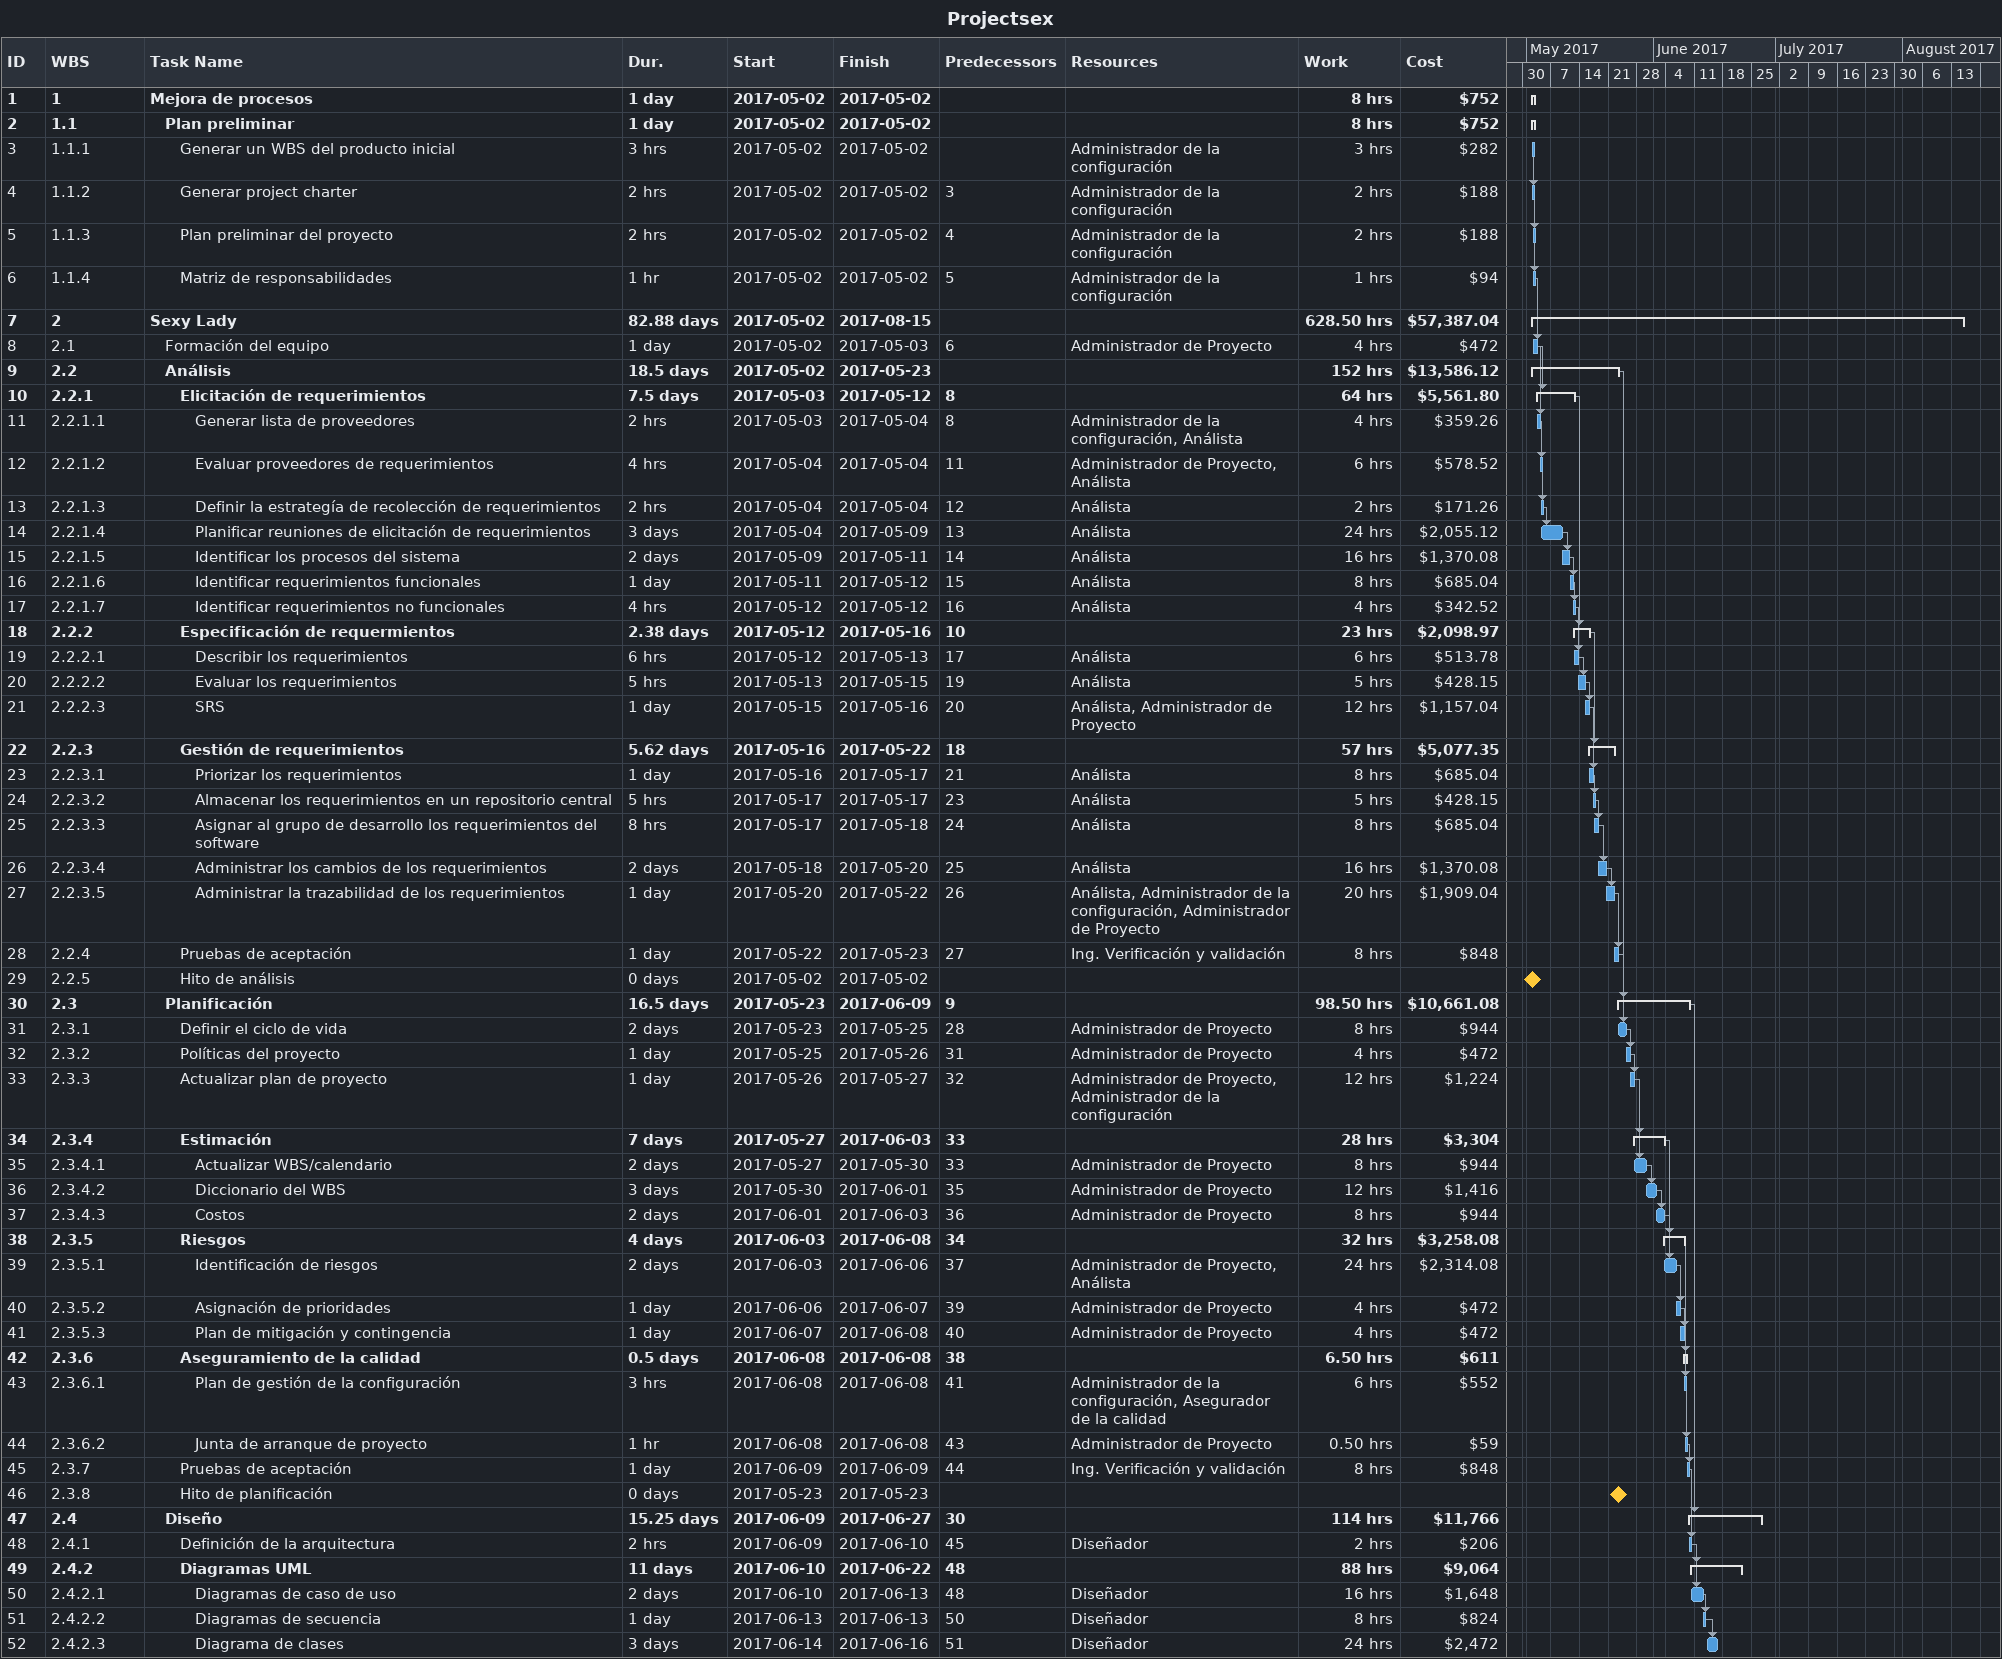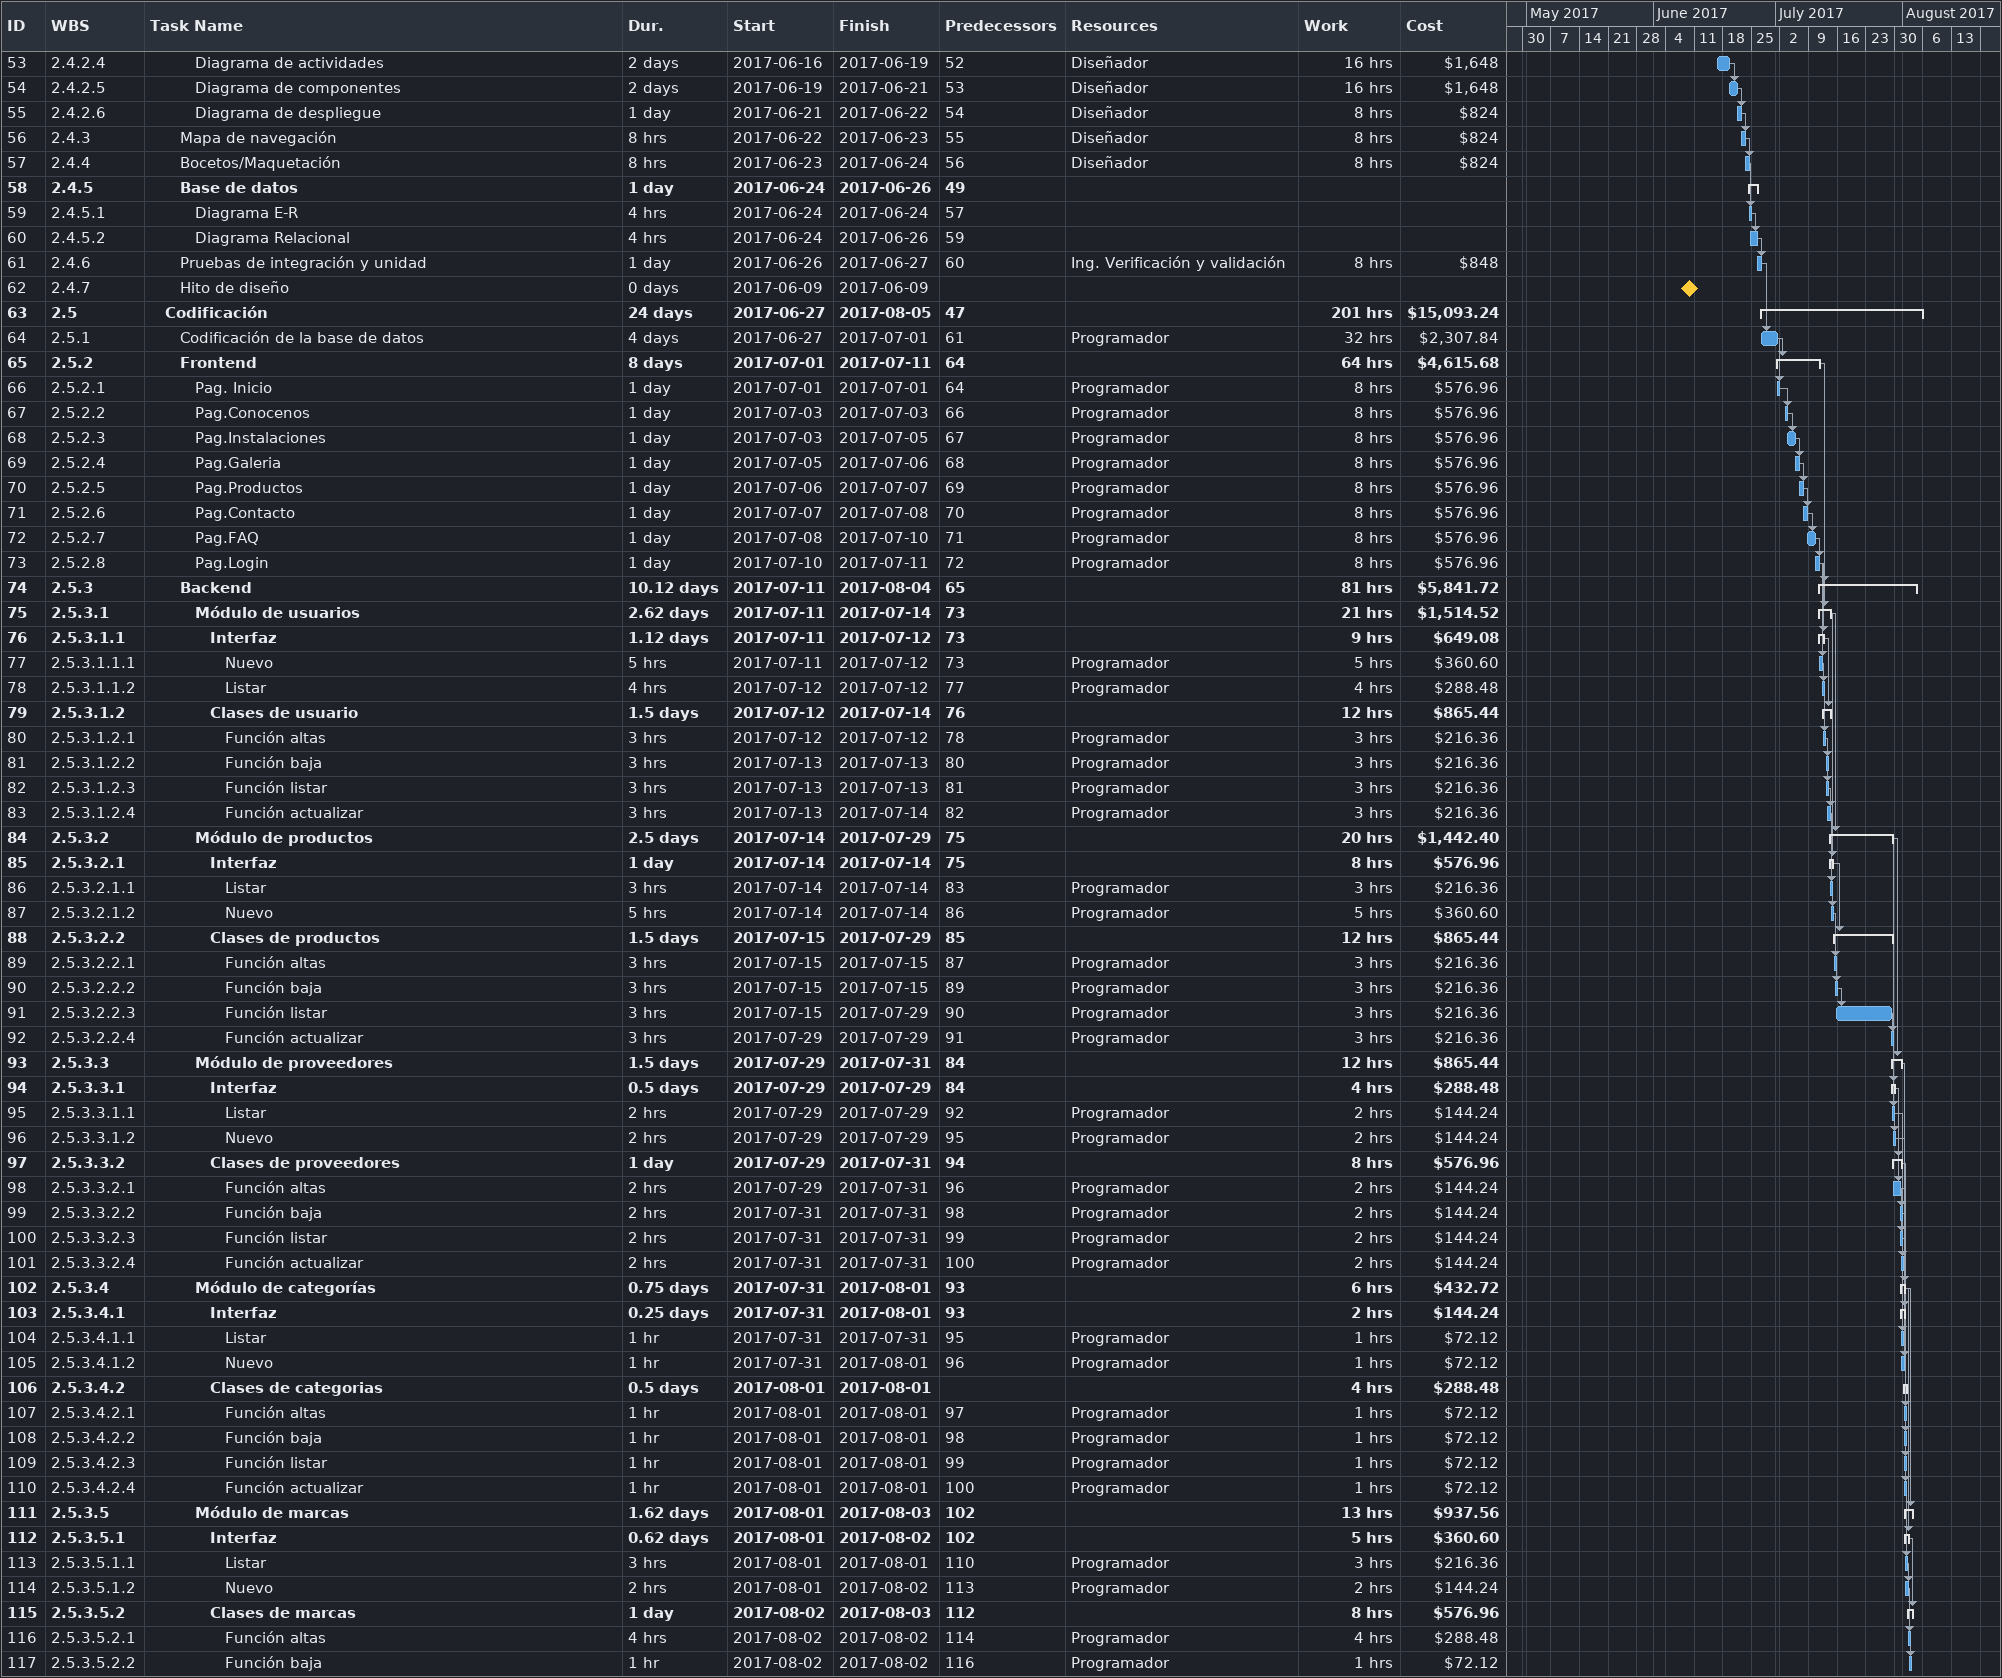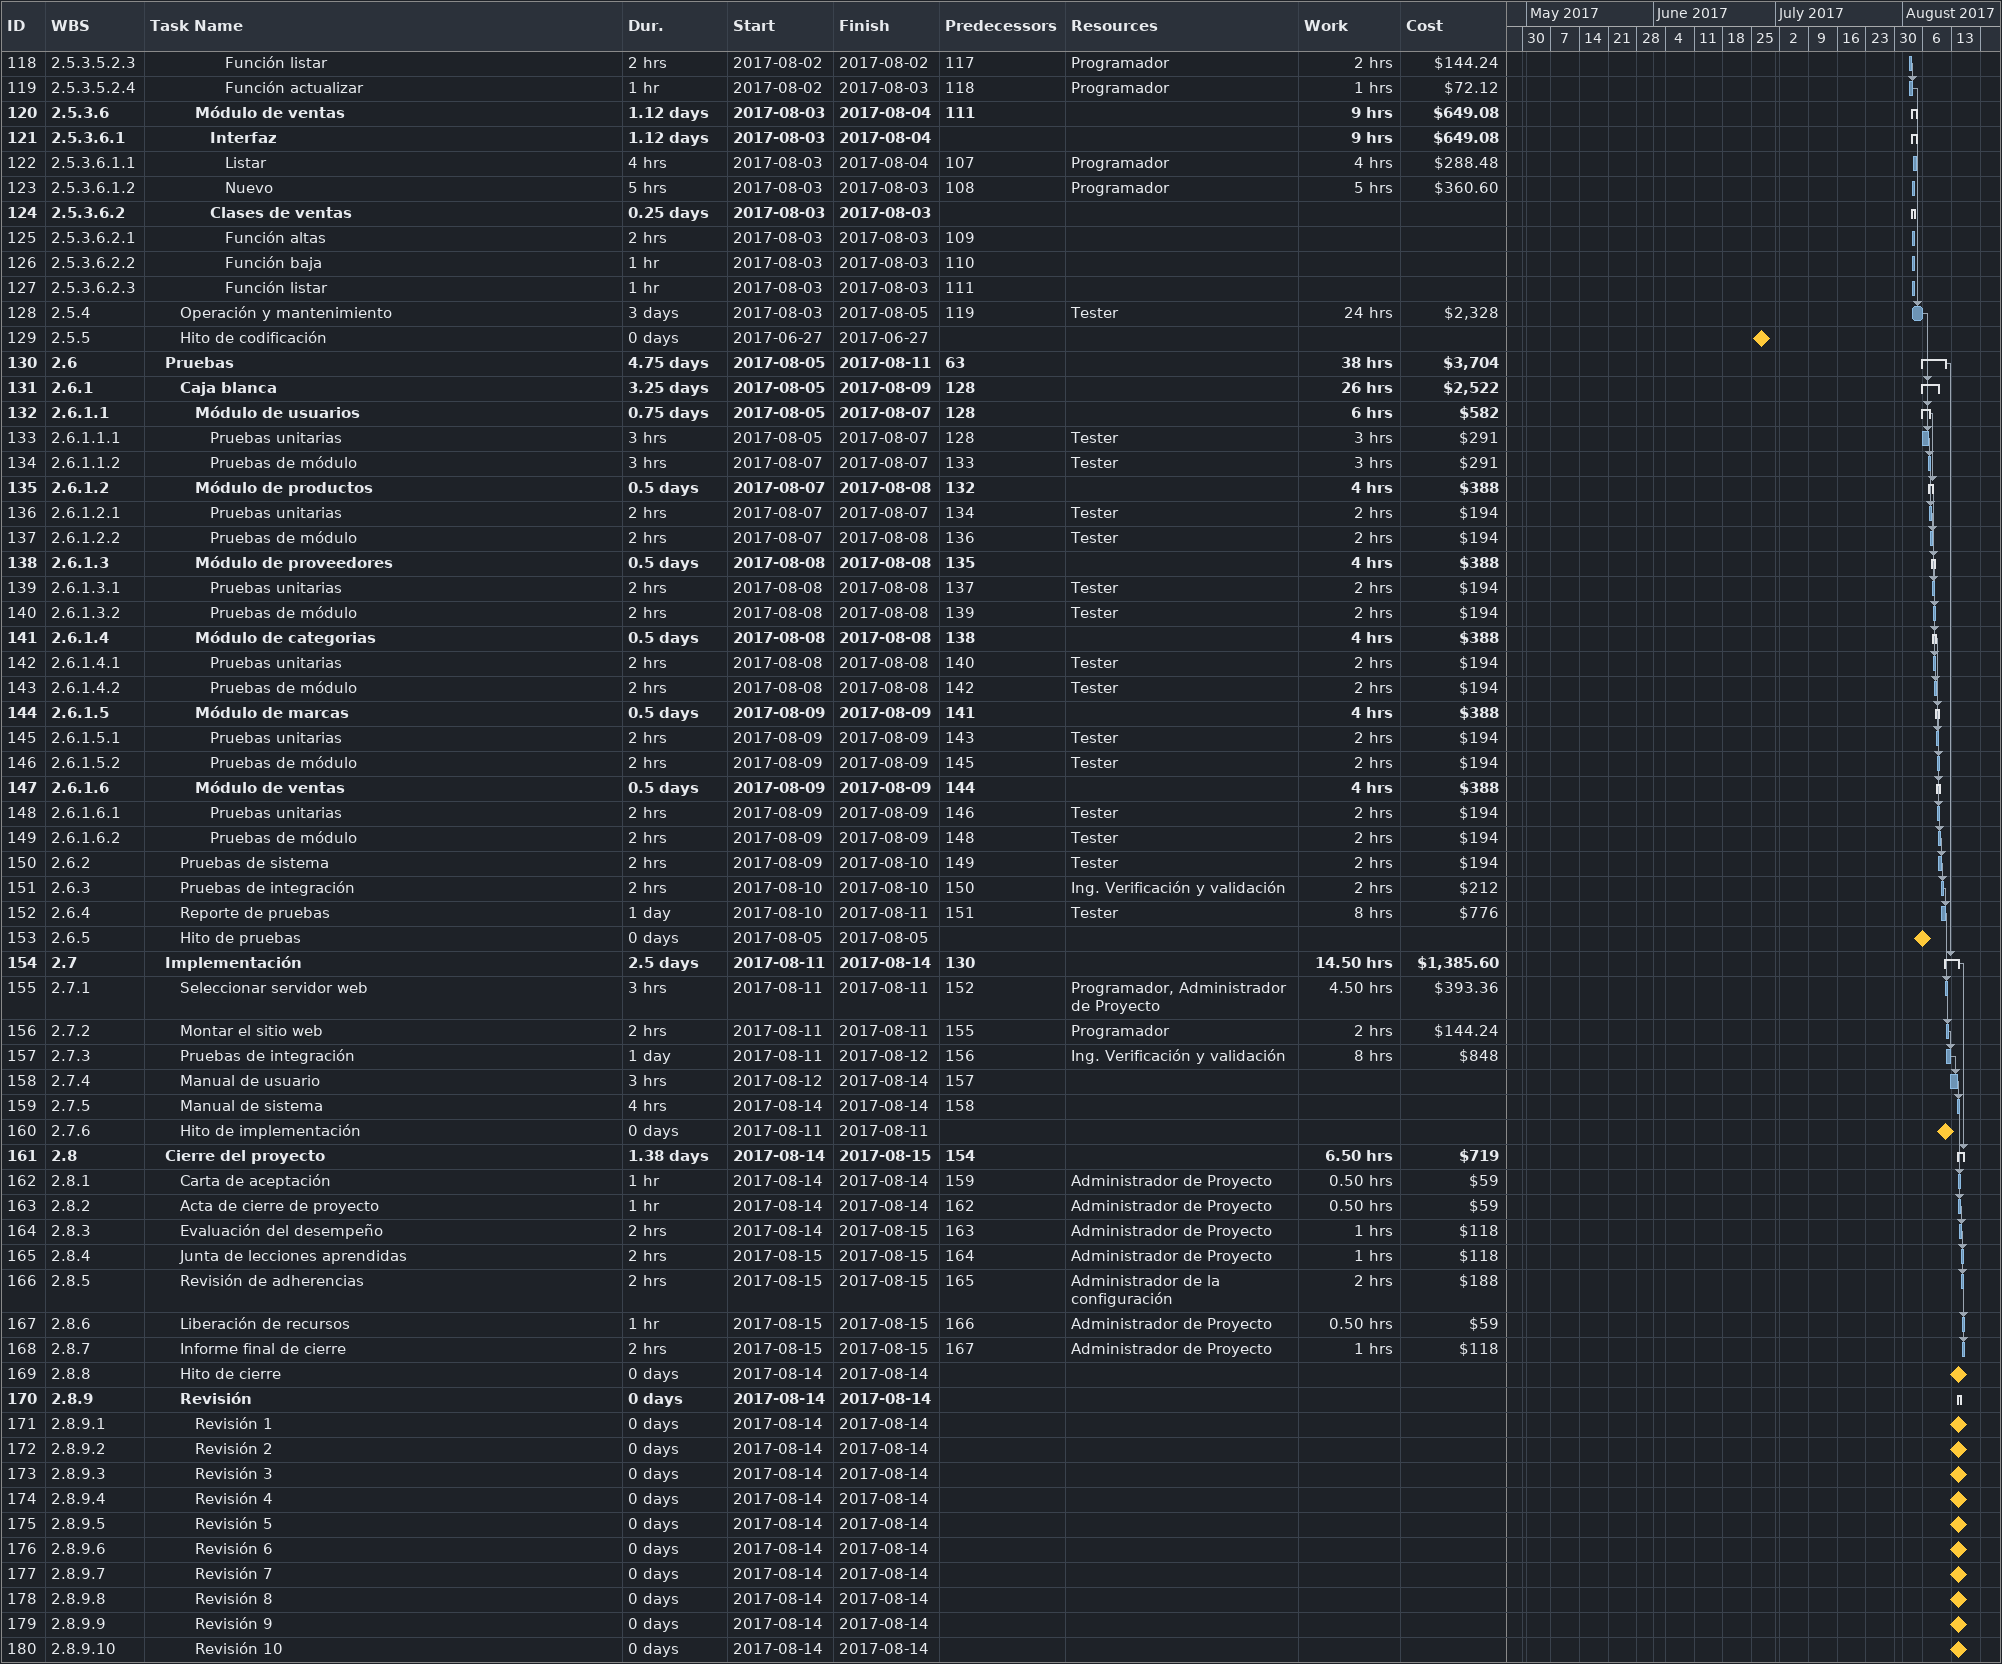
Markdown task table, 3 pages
Projectsex

| ID | WBS | Task | Duration | Start | Finish | Predecessors | Resources | Work (h) | Cost ($) |
|---|---|---|---|---|---|---|---|---|---|
| 1 | 1 | **Mejora de procesos** | 1d | 2017-05-02 | 2017-05-02 |  |  | 8 | 752 |
| 2 | 1.1 | **Plan preliminar** | 1d | 2017-05-02 | 2017-05-02 |  |  | 8 | 752 |
| 3 | 1.1.1 | Generar un WBS del producto inicial | 3h | 2017-05-02 | 2017-05-02 |  | Administrador de la configuración | 3 | 282 |
| 4 | 1.1.2 | Generar project charter | 2h | 2017-05-02 | 2017-05-02 | 3 | Administrador de la configuración | 2 | 188 |
| 5 | 1.1.3 | Plan preliminar del proyecto | 2h | 2017-05-02 | 2017-05-02 | 4 | Administrador de la configuración | 2 | 188 |
| 6 | 1.1.4 | Matriz de responsabilidades | 1h | 2017-05-02 | 2017-05-02 | 5 | Administrador de la configuración | 1 | 94 |
| 7 | 2 | **Sexy Lady** | 82.88d | 2017-05-02 | 2017-08-15 |  |  | 628.50 | 57387.04 |
| 8 | 2.1 | Formación del equipo | 1d | 2017-05-02 | 2017-05-03 | 6 | Administrador de Proyecto | 4 | 472 |
| 9 | 2.2 | **Análisis** | 18.5d | 2017-05-02 | 2017-05-23 |  |  | 152 | 13586.12 |
| 10 | 2.2.1 | **Elicitación de requerimientos** | 7.5d | 2017-05-03 | 2017-05-12 | 8 |  | 64 | 5561.80 |
| 11 | 2.2.1.1 | Generar lista de proveedores | 2h | 2017-05-03 | 2017-05-04 | 8 | Administrador de la configuración, Análista | 4 | 359.26 |
| 12 | 2.2.1.2 | Evaluar proveedores de requerimientos | 4h | 2017-05-04 | 2017-05-04 | 11 | Administrador de Proyecto, Análista | 6 | 578.52 |
| 13 | 2.2.1.3 | Definir la estrategía de recolección de requerimientos | 2h | 2017-05-04 | 2017-05-04 | 12 | Análista | 2 | 171.26 |
| 14 | 2.2.1.4 | Planificar reuniones de elicitación de requerimientos | 3d | 2017-05-04 | 2017-05-09 | 13 | Análista | 24 | 2055.12 |
| 15 | 2.2.1.5 | Identificar los procesos del sistema | 2d | 2017-05-09 | 2017-05-11 | 14 | Análista | 16 | 1370.08 |
| 16 | 2.2.1.6 | Identificar requerimientos funcionales | 1d | 2017-05-11 | 2017-05-12 | 15 | Análista | 8 | 685.04 |
| 17 | 2.2.1.7 | Identificar requerimientos no funcionales | 4h | 2017-05-12 | 2017-05-12 | 16 | Análista | 4 | 342.52 |
| 18 | 2.2.2 | **Especificación de requermientos** | 2.38d | 2017-05-12 | 2017-05-16 | 10 |  | 23 | 2098.97 |
| 19 | 2.2.2.1 | Describir los requerimientos | 6h | 2017-05-12 | 2017-05-13 | 17 | Análista | 6 | 513.78 |
| 20 | 2.2.2.2 | Evaluar los requerimientos | 5h | 2017-05-13 | 2017-05-15 | 19 | Análista | 5 | 428.15 |
| 21 | 2.2.2.3 | SRS | 1d | 2017-05-15 | 2017-05-16 | 20 | Análista, Administrador de Proyecto | 12 | 1157.04 |
| 22 | 2.2.3 | **Gestión de requerimientos** | 5.62d | 2017-05-16 | 2017-05-22 | 18 |  | 57 | 5077.35 |
| 23 | 2.2.3.1 | Priorizar los requerimientos | 1d | 2017-05-16 | 2017-05-17 | 21 | Análista | 8 | 685.04 |
| 24 | 2.2.3.2 | Almacenar los requerimientos en un repositorio central | 5h | 2017-05-17 | 2017-05-17 | 23 | Análista | 5 | 428.15 |
| 25 | 2.2.3.3 | Asignar al grupo de desarrollo los requerimientos del software | 8h | 2017-05-17 | 2017-05-18 | 24 | Análista | 8 | 685.04 |
| 26 | 2.2.3.4 | Administrar los cambios de los requerimientos | 2d | 2017-05-18 | 2017-05-20 | 25 | Análista | 16 | 1370.08 |
| 27 | 2.2.3.5 | Administrar la trazabilidad de los requerimientos | 1d | 2017-05-20 | 2017-05-22 | 26 | Análista, Administrador de la configuración, Administrador de Proyecto | 20 | 1909.04 |
| 28 | 2.2.4 | Pruebas de aceptación | 1d | 2017-05-22 | 2017-05-23 | 27 | Ing. Verificación y validación | 8 | 848 |
| 29 | 2.2.5 | Hito de análisis | 0d | 2017-05-02 | 2017-05-02 |  |  |  |  |
| 30 | 2.3 | **Planificación** | 16.5d | 2017-05-23 | 2017-06-09 | 9 |  | 98.50 | 10661.08 |
| 31 | 2.3.1 | Definir el ciclo de vida | 2d | 2017-05-23 | 2017-05-25 | 28 | Administrador de Proyecto | 8 | 944 |
| 32 | 2.3.2 | Políticas del proyecto | 1d | 2017-05-25 | 2017-05-26 | 31 | Administrador de Proyecto | 4 | 472 |
| 33 | 2.3.3 | Actualizar plan de proyecto | 1d | 2017-05-26 | 2017-05-27 | 32 | Administrador de Proyecto, Administrador de la configuración | 12 | 1224 |
| 34 | 2.3.4 | **Estimación** | 7d | 2017-05-27 | 2017-06-03 | 33 |  | 28 | 3304 |
| 35 | 2.3.4.1 | Actualizar WBS/calendario | 2d | 2017-05-27 | 2017-05-30 | 33 | Administrador de Proyecto | 8 | 944 |
| 36 | 2.3.4.2 | Diccionario del WBS | 3d | 2017-05-30 | 2017-06-01 | 35 | Administrador de Proyecto | 12 | 1416 |
| 37 | 2.3.4.3 | Costos | 2d | 2017-06-01 | 2017-06-03 | 36 | Administrador de Proyecto | 8 | 944 |
| 38 | 2.3.5 | **Riesgos** | 4d | 2017-06-03 | 2017-06-08 | 34 |  | 32 | 3258.08 |
| 39 | 2.3.5.1 | Identificación de riesgos | 2d | 2017-06-03 | 2017-06-06 | 37 | Administrador de Proyecto, Análista | 24 | 2314.08 |
| 40 | 2.3.5.2 | Asignación de prioridades | 1d | 2017-06-06 | 2017-06-07 | 39 | Administrador de Proyecto | 4 | 472 |
| 41 | 2.3.5.3 | Plan de mitigación y contingencia | 1d | 2017-06-07 | 2017-06-08 | 40 | Administrador de Proyecto | 4 | 472 |
| 42 | 2.3.6 | **Aseguramiento de la calidad** | 0.5d | 2017-06-08 | 2017-06-08 | 38 |  | 6.50 | 611 |
| 43 | 2.3.6.1 | Plan de gestión de la configuración | 3h | 2017-06-08 | 2017-06-08 | 41 | Administrador de la configuración, Asegurador de la calidad | 6 | 552 |
| 44 | 2.3.6.2 | Junta de arranque de proyecto | 1h | 2017-06-08 | 2017-06-08 | 43 | Administrador de Proyecto | 0.50 | 59 |
| 45 | 2.3.7 | Pruebas de aceptación | 1d | 2017-06-09 | 2017-06-09 | 44 | Ing. Verificación y validación | 8 | 848 |
| 46 | 2.3.8 | Hito de planificación | 0d | 2017-05-23 | 2017-05-23 |  |  |  |  |
| 47 | 2.4 | **Diseño** | 15.25d | 2017-06-09 | 2017-06-27 | 30 |  | 114 | 11766 |
| 48 | 2.4.1 | Definición de la arquitectura | 2h | 2017-06-09 | 2017-06-10 | 45 | Diseñador | 2 | 206 |
| 49 | 2.4.2 | **Diagramas UML** | 11d | 2017-06-10 | 2017-06-22 | 48 |  | 88 | 9064 |
| 50 | 2.4.2.1 | Diagramas de caso de uso | 2d | 2017-06-10 | 2017-06-13 | 48 | Diseñador | 16 | 1648 |
| 51 | 2.4.2.2 | Diagramas de secuencia | 1d | 2017-06-13 | 2017-06-13 | 50 | Diseñador | 8 | 824 |
| 52 | 2.4.2.3 | Diagrama de clases | 3d | 2017-06-14 | 2017-06-16 | 51 | Diseñador | 24 | 2472 |
| 53 | 2.4.2.4 | Diagrama de actividades | 2d | 2017-06-16 | 2017-06-19 | 52 | Diseñador | 16 | 1648 |
| 54 | 2.4.2.5 | Diagrama de componentes | 2d | 2017-06-19 | 2017-06-21 | 53 | Diseñador | 16 | 1648 |
| 55 | 2.4.2.6 | Diagrama de despliegue | 1d | 2017-06-21 | 2017-06-22 | 54 | Diseñador | 8 | 824 |
| 56 | 2.4.3 | Mapa de navegación | 8h | 2017-06-22 | 2017-06-23 | 55 | Diseñador | 8 | 824 |
| 57 | 2.4.4 | Bocetos/Maquetación | 8h | 2017-06-23 | 2017-06-24 | 56 | Diseñador | 8 | 824 |
| 58 | 2.4.5 | **Base de datos** | 1d | 2017-06-24 | 2017-06-26 | 49 |  |  |  |
| 59 | 2.4.5.1 | Diagrama E-R | 4h | 2017-06-24 | 2017-06-24 | 57 |  |  |  |
| 60 | 2.4.5.2 | Diagrama Relacional | 4h | 2017-06-24 | 2017-06-26 | 59 |  |  |  |
| 61 | 2.4.6 | Pruebas de integración y unidad | 1d | 2017-06-26 | 2017-06-27 | 60 | Ing. Verificación y validación | 8 | 848 |
| 62 | 2.4.7 | Hito de diseño | 0d | 2017-06-09 | 2017-06-09 |  |  |  |  |
| 63 | 2.5 | **Codificación** | 24d | 2017-06-27 | 2017-08-05 | 47 |  | 201 | 15093.24 |
| 64 | 2.5.1 | Codificación de la base de datos | 4d | 2017-06-27 | 2017-07-01 | 61 | Programador | 32 | 2307.84 |
| 65 | 2.5.2 | **Frontend** | 8d | 2017-07-01 | 2017-07-11 | 64 |  | 64 | 4615.68 |
| 66 | 2.5.2.1 | Pag. Inicio | 1d | 2017-07-01 | 2017-07-01 | 64 | Programador | 8 | 576.96 |
| 67 | 2.5.2.2 | Pag.Conocenos | 1d | 2017-07-03 | 2017-07-03 | 66 | Programador | 8 | 576.96 |
| 68 | 2.5.2.3 | Pag.Instalaciones | 1d | 2017-07-03 | 2017-07-05 | 67 | Programador | 8 | 576.96 |
| 69 | 2.5.2.4 | Pag.Galeria | 1d | 2017-07-05 | 2017-07-06 | 68 | Programador | 8 | 576.96 |
| 70 | 2.5.2.5 | Pag.Productos | 1d | 2017-07-06 | 2017-07-07 | 69 | Programador | 8 | 576.96 |
| 71 | 2.5.2.6 | Pag.Contacto | 1d | 2017-07-07 | 2017-07-08 | 70 | Programador | 8 | 576.96 |
| 72 | 2.5.2.7 | Pag.FAQ | 1d | 2017-07-08 | 2017-07-10 | 71 | Programador | 8 | 576.96 |
| 73 | 2.5.2.8 | Pag.Login | 1d | 2017-07-10 | 2017-07-11 | 72 | Programador | 8 | 576.96 |
| 74 | 2.5.3 | **Backend** | 10.12d | 2017-07-11 | 2017-08-04 | 65 |  | 81 | 5841.72 |
| 75 | 2.5.3.1 | **Módulo de usuarios** | 2.62d | 2017-07-11 | 2017-07-14 | 73 |  | 21 | 1514.52 |
| 76 | 2.5.3.1.1 | **Interfaz** | 1.12d | 2017-07-11 | 2017-07-12 | 73 |  | 9 | 649.08 |
| 77 | 2.5.3.1.1.1 | Nuevo | 5h | 2017-07-11 | 2017-07-12 | 73 | Programador | 5 | 360.60 |
| 78 | 2.5.3.1.1.2 | Listar | 4h | 2017-07-12 | 2017-07-12 | 77 | Programador | 4 | 288.48 |
| 79 | 2.5.3.1.2 | **Clases de usuario** | 1.5d | 2017-07-12 | 2017-07-14 | 76 |  | 12 | 865.44 |
| 80 | 2.5.3.1.2.1 | Función altas | 3h | 2017-07-12 | 2017-07-12 | 78 | Programador | 3 | 216.36 |
| 81 | 2.5.3.1.2.2 | Función baja | 3h | 2017-07-13 | 2017-07-13 | 80 | Programador | 3 | 216.36 |
| 82 | 2.5.3.1.2.3 | Función listar | 3h | 2017-07-13 | 2017-07-13 | 81 | Programador | 3 | 216.36 |
| 83 | 2.5.3.1.2.4 | Función actualizar | 3h | 2017-07-13 | 2017-07-14 | 82 | Programador | 3 | 216.36 |
| 84 | 2.5.3.2 | **Módulo de productos** | 2.5d | 2017-07-14 | 2017-07-29 | 75 |  | 20 | 1442.40 |
| 85 | 2.5.3.2.1 | **Interfaz** | 1d | 2017-07-14 | 2017-07-14 | 75 |  | 8 | 576.96 |
| 86 | 2.5.3.2.1.1 | Listar | 3h | 2017-07-14 | 2017-07-14 | 83 | Programador | 3 | 216.36 |
| 87 | 2.5.3.2.1.2 | Nuevo | 5h | 2017-07-14 | 2017-07-14 | 86 | Programador | 5 | 360.60 |
| 88 | 2.5.3.2.2 | **Clases de productos** | 1.5d | 2017-07-15 | 2017-07-29 | 85 |  | 12 | 865.44 |
| 89 | 2.5.3.2.2.1 | Función altas | 3h | 2017-07-15 | 2017-07-15 | 87 | Programador | 3 | 216.36 |
| 90 | 2.5.3.2.2.2 | Función baja | 3h | 2017-07-15 | 2017-07-15 | 89 | Programador | 3 | 216.36 |
| 91 | 2.5.3.2.2.3 | Función listar | 3h | 2017-07-15 | 2017-07-29 | 90 | Programador | 3 | 216.36 |
| 92 | 2.5.3.2.2.4 | Función actualizar | 3h | 2017-07-29 | 2017-07-29 | 91 | Programador | 3 | 216.36 |
| 93 | 2.5.3.3 | **Módulo de proveedores** | 1.5d | 2017-07-29 | 2017-07-31 | 84 |  | 12 | 865.44 |
| 94 | 2.5.3.3.1 | **Interfaz** | 0.5d | 2017-07-29 | 2017-07-29 | 84 |  | 4 | 288.48 |
| 95 | 2.5.3.3.1.1 | Listar | 2h | 2017-07-29 | 2017-07-29 | 92 | Programador | 2 | 144.24 |
| 96 | 2.5.3.3.1.2 | Nuevo | 2h | 2017-07-29 | 2017-07-29 | 95 | Programador | 2 | 144.24 |
| 97 | 2.5.3.3.2 | **Clases de proveedores** | 1d | 2017-07-29 | 2017-07-31 | 94 |  | 8 | 576.96 |
| 98 | 2.5.3.3.2.1 | Función altas | 2h | 2017-07-29 | 2017-07-31 | 96 | Programador | 2 | 144.24 |
| 99 | 2.5.3.3.2.2 | Función baja | 2h | 2017-07-31 | 2017-07-31 | 98 | Programador | 2 | 144.24 |
| 100 | 2.5.3.3.2.3 | Función listar | 2h | 2017-07-31 | 2017-07-31 | 99 | Programador | 2 | 144.24 |
| 101 | 2.5.3.3.2.4 | Función actualizar | 2h | 2017-07-31 | 2017-07-31 | 100 | Programador | 2 | 144.24 |
| 102 | 2.5.3.4 | **Módulo de categorías** | 0.75d | 2017-07-31 | 2017-08-01 | 93 |  | 6 | 432.72 |
| 103 | 2.5.3.4.1 | **Interfaz** | 0.25d | 2017-07-31 | 2017-08-01 | 93 |  | 2 | 144.24 |
| 104 | 2.5.3.4.1.1 | Listar | 1h | 2017-07-31 | 2017-07-31 | 95 | Programador | 1 | 72.12 |
| 105 | 2.5.3.4.1.2 | Nuevo | 1h | 2017-07-31 | 2017-08-01 | 96 | Programador | 1 | 72.12 |
| 106 | 2.5.3.4.2 | **Clases de categorias** | 0.5d | 2017-08-01 | 2017-08-01 |  |  | 4 | 288.48 |
| 107 | 2.5.3.4.2.1 | Función altas | 1h | 2017-08-01 | 2017-08-01 | 97 | Programador | 1 | 72.12 |
| 108 | 2.5.3.4.2.2 | Función baja | 1h | 2017-08-01 | 2017-08-01 | 98 | Programador | 1 | 72.12 |
| 109 | 2.5.3.4.2.3 | Función listar | 1h | 2017-08-01 | 2017-08-01 | 99 | Programador | 1 | 72.12 |
| 110 | 2.5.3.4.2.4 | Función actualizar | 1h | 2017-08-01 | 2017-08-01 | 100 | Programador | 1 | 72.12 |
| 111 | 2.5.3.5 | **Módulo de marcas** | 1.62d | 2017-08-01 | 2017-08-03 | 102 |  | 13 | 937.56 |
| 112 | 2.5.3.5.1 | **Interfaz** | 0.62d | 2017-08-01 | 2017-08-02 | 102 |  | 5 | 360.60 |
| 113 | 2.5.3.5.1.1 | Listar | 3h | 2017-08-01 | 2017-08-01 | 110 | Programador | 3 | 216.36 |
| 114 | 2.5.3.5.1.2 | Nuevo | 2h | 2017-08-01 | 2017-08-02 | 113 | Programador | 2 | 144.24 |
| 115 | 2.5.3.5.2 | **Clases de marcas** | 1d | 2017-08-02 | 2017-08-03 | 112 |  | 8 | 576.96 |
| 116 | 2.5.3.5.2.1 | Función altas | 4h | 2017-08-02 | 2017-08-02 | 114 | Programador | 4 | 288.48 |
| 117 | 2.5.3.5.2.2 | Función baja | 1h | 2017-08-02 | 2017-08-02 | 116 | Programador | 1 | 72.12 |
| 118 | 2.5.3.5.2.3 | Función listar | 2h | 2017-08-02 | 2017-08-02 | 117 | Programador | 2 | 144.24 |
| 119 | 2.5.3.5.2.4 | Función actualizar | 1h | 2017-08-02 | 2017-08-03 | 118 | Programador | 1 | 72.12 |
| 120 | 2.5.3.6 | **Módulo de ventas** | 1.12d | 2017-08-03 | 2017-08-04 | 111 |  | 9 | 649.08 |
| 121 | 2.5.3.6.1 | **Interfaz** | 1.12d | 2017-08-03 | 2017-08-04 |  |  | 9 | 649.08 |
| 122 | 2.5.3.6.1.1 | Listar | 4h | 2017-08-03 | 2017-08-04 | 107 | Programador | 4 | 288.48 |
| 123 | 2.5.3.6.1.2 | Nuevo | 5h | 2017-08-03 | 2017-08-03 | 108 | Programador | 5 | 360.60 |
| 124 | 2.5.3.6.2 | **Clases de ventas** | 0.25d | 2017-08-03 | 2017-08-03 |  |  |  |  |
| 125 | 2.5.3.6.2.1 | Función altas | 2h | 2017-08-03 | 2017-08-03 | 109 |  |  |  |
| 126 | 2.5.3.6.2.2 | Función baja | 1h | 2017-08-03 | 2017-08-03 | 110 |  |  |  |
| 127 | 2.5.3.6.2.3 | Función listar | 1h | 2017-08-03 | 2017-08-03 | 111 |  |  |  |
| 128 | 2.5.4 | Operación y mantenimiento | 3d | 2017-08-03 | 2017-08-05 | 119 | Tester | 24 | 2328 |
| 129 | 2.5.5 | Hito de codificación | 0d | 2017-06-27 | 2017-06-27 |  |  |  |  |
| 130 | 2.6 | **Pruebas** | 4.75d | 2017-08-05 | 2017-08-11 | 63 |  | 38 | 3704 |
| 131 | 2.6.1 | **Caja blanca** | 3.25d | 2017-08-05 | 2017-08-09 | 128 |  | 26 | 2522 |
| 132 | 2.6.1.1 | **Módulo de usuarios** | 0.75d | 2017-08-05 | 2017-08-07 | 128 |  | 6 | 582 |
| 133 | 2.6.1.1.1 | Pruebas unitarias | 3h | 2017-08-05 | 2017-08-07 | 128 | Tester | 3 | 291 |
| 134 | 2.6.1.1.2 | Pruebas de módulo | 3h | 2017-08-07 | 2017-08-07 | 133 | Tester | 3 | 291 |
| 135 | 2.6.1.2 | **Módulo de productos** | 0.5d | 2017-08-07 | 2017-08-08 | 132 |  | 4 | 388 |
| 136 | 2.6.1.2.1 | Pruebas unitarias | 2h | 2017-08-07 | 2017-08-07 | 134 | Tester | 2 | 194 |
| 137 | 2.6.1.2.2 | Pruebas de módulo | 2h | 2017-08-07 | 2017-08-08 | 136 | Tester | 2 | 194 |
| 138 | 2.6.1.3 | **Módulo de proveedores** | 0.5d | 2017-08-08 | 2017-08-08 | 135 |  | 4 | 388 |
| 139 | 2.6.1.3.1 | Pruebas unitarias | 2h | 2017-08-08 | 2017-08-08 | 137 | Tester | 2 | 194 |
| 140 | 2.6.1.3.2 | Pruebas de módulo | 2h | 2017-08-08 | 2017-08-08 | 139 | Tester | 2 | 194 |
| 141 | 2.6.1.4 | **Módulo de categorias** | 0.5d | 2017-08-08 | 2017-08-08 | 138 |  | 4 | 388 |
| 142 | 2.6.1.4.1 | Pruebas unitarias | 2h | 2017-08-08 | 2017-08-08 | 140 | Tester | 2 | 194 |
| 143 | 2.6.1.4.2 | Pruebas de módulo | 2h | 2017-08-08 | 2017-08-08 | 142 | Tester | 2 | 194 |
| 144 | 2.6.1.5 | **Módulo de marcas** | 0.5d | 2017-08-09 | 2017-08-09 | 141 |  | 4 | 388 |
| 145 | 2.6.1.5.1 | Pruebas unitarias | 2h | 2017-08-09 | 2017-08-09 | 143 | Tester | 2 | 194 |
| 146 | 2.6.1.5.2 | Pruebas de módulo | 2h | 2017-08-09 | 2017-08-09 | 145 | Tester | 2 | 194 |
| 147 | 2.6.1.6 | **Módulo de ventas** | 0.5d | 2017-08-09 | 2017-08-09 | 144 |  | 4 | 388 |
| 148 | 2.6.1.6.1 | Pruebas unitarias | 2h | 2017-08-09 | 2017-08-09 | 146 | Tester | 2 | 194 |
| 149 | 2.6.1.6.2 | Pruebas de módulo | 2h | 2017-08-09 | 2017-08-09 | 148 | Tester | 2 | 194 |
| 150 | 2.6.2 | Pruebas de sistema | 2h | 2017-08-09 | 2017-08-10 | 149 | Tester | 2 | 194 |
| 151 | 2.6.3 | Pruebas de integración | 2h | 2017-08-10 | 2017-08-10 | 150 | Ing. Verificación y validación | 2 | 212 |
| 152 | 2.6.4 | Reporte de pruebas | 1d | 2017-08-10 | 2017-08-11 | 151 | Tester | 8 | 776 |
| 153 | 2.6.5 | Hito de pruebas | 0d | 2017-08-05 | 2017-08-05 |  |  |  |  |
| 154 | 2.7 | **Implementación** | 2.5d | 2017-08-11 | 2017-08-14 | 130 |  | 14.50 | 1385.60 |
| 155 | 2.7.1 | Seleccionar servidor web | 3h | 2017-08-11 | 2017-08-11 | 152 | Programador, Administrador de Proyecto | 4.50 | 393.36 |
| 156 | 2.7.2 | Montar el sitio web | 2h | 2017-08-11 | 2017-08-11 | 155 | Programador | 2 | 144.24 |
| 157 | 2.7.3 | Pruebas de integración | 1d | 2017-08-11 | 2017-08-12 | 156 | Ing. Verificación y validación | 8 | 848 |
| 158 | 2.7.4 | Manual de usuario | 3h | 2017-08-12 | 2017-08-14 | 157 |  |  |  |
| 159 | 2.7.5 | Manual de sistema | 4h | 2017-08-14 | 2017-08-14 | 158 |  |  |  |
| 160 | 2.7.6 | Hito de implementación | 0d | 2017-08-11 | 2017-08-11 |  |  |  |  |
| 161 | 2.8 | **Cierre del proyecto** | 1.38d | 2017-08-14 | 2017-08-15 | 154 |  | 6.50 | 719 |
| 162 | 2.8.1 | Carta de aceptación | 1h | 2017-08-14 | 2017-08-14 | 159 | Administrador de Proyecto | 0.50 | 59 |
| 163 | 2.8.2 | Acta de cierre de proyecto | 1h | 2017-08-14 | 2017-08-14 | 162 | Administrador de Proyecto | 0.50 | 59 |
| 164 | 2.8.3 | Evaluación del desempeño | 2h | 2017-08-14 | 2017-08-15 | 163 | Administrador de Proyecto | 1 | 118 |
| 165 | 2.8.4 | Junta de lecciones aprendidas | 2h | 2017-08-15 | 2017-08-15 | 164 | Administrador de Proyecto | 1 | 118 |
| 166 | 2.8.5 | Revisión de adherencias | 2h | 2017-08-15 | 2017-08-15 | 165 | Administrador de la configuración | 2 | 188 |
| 167 | 2.8.6 | Liberación de recursos | 1h | 2017-08-15 | 2017-08-15 | 166 | Administrador de Proyecto | 0.50 | 59 |
| 168 | 2.8.7 | Informe final de cierre | 2h | 2017-08-15 | 2017-08-15 | 167 | Administrador de Proyecto | 1 | 118 |
| 169 | 2.8.8 | Hito de cierre | 0d | 2017-08-14 | 2017-08-14 |  |  |  |  |
| 170 | 2.8.9 | **Revisión** | 0d | 2017-08-14 | 2017-08-14 |  |  |  |  |
| 171 | 2.8.9.1 | Revisión 1 | 0d | 2017-08-14 | 2017-08-14 |  |  |  |  |
| 172 | 2.8.9.2 | Revisión 2 | 0d | 2017-08-14 | 2017-08-14 |  |  |  |  |
| 173 | 2.8.9.3 | Revisión 3 | 0d | 2017-08-14 | 2017-08-14 |  |  |  |  |
| 174 | 2.8.9.4 | Revisión 4 | 0d | 2017-08-14 | 2017-08-14 |  |  |  |  |
| 175 | 2.8.9.5 | Revisión 5 | 0d | 2017-08-14 | 2017-08-14 |  |  |  |  |
| 176 | 2.8.9.6 | Revisión 6 | 0d | 2017-08-14 | 2017-08-14 |  |  |  |  |
| 177 | 2.8.9.7 | Revisión 7 | 0d | 2017-08-14 | 2017-08-14 |  |  |  |  |
| 178 | 2.8.9.8 | Revisión 8 | 0d | 2017-08-14 | 2017-08-14 |  |  |  |  |
| 179 | 2.8.9.9 | Revisión 9 | 0d | 2017-08-14 | 2017-08-14 |  |  |  |  |
| 180 | 2.8.9.10 | Revisión 10 | 0d | 2017-08-14 | 2017-08-14 |  |  |  |  |
